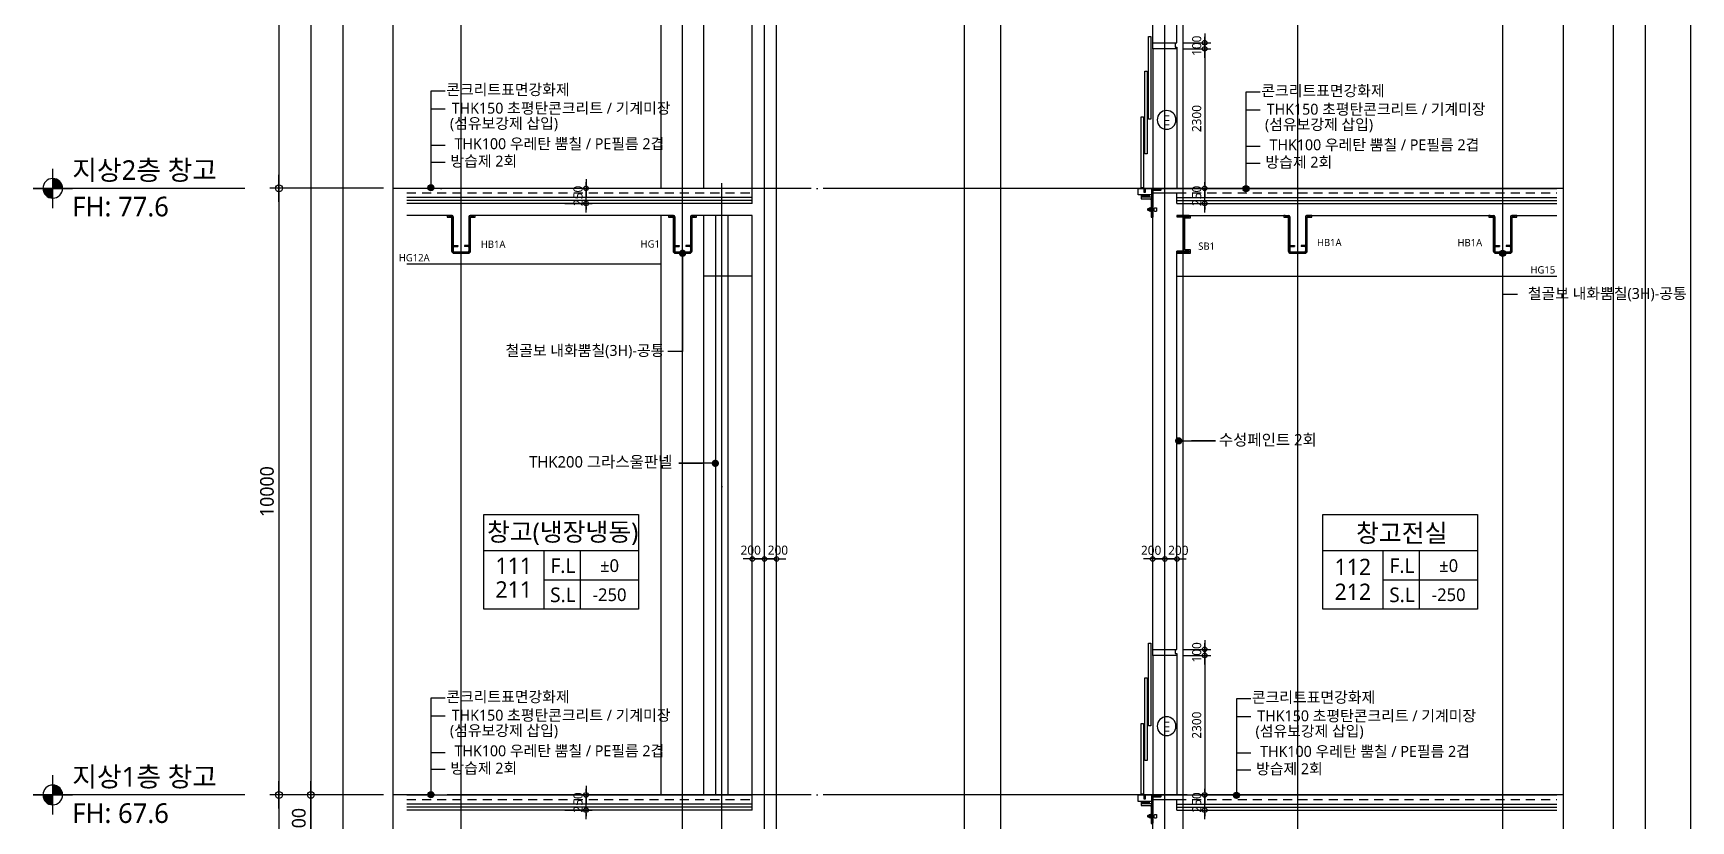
# Model space of a CAD drawing. Header units: millimetres. Extents: x -41190 to 206278, y 985 to 58902.
# Drawn here: x 135754 to 163078, y 26603 to 39588 of the extents above; entities that cross this region are included whole.
import ezdxf
from ezdxf.enums import TextEntityAlignment as Align

# ---------------------------------------------------------------- set-up
doc = ezdxf.new("R2010")
doc.units = ezdxf.units.MM
doc.header["$LTSCALE"] = 100
doc.header["$MEASUREMENT"] = 0
doc.header["$PDSIZE"] = -10
doc.linetypes.add('CEN', pattern=[62, 60, -1, 0, -1])
doc.linetypes.add('HID', pattern=[2.5, 1.5, -1])
doc.layers.get('0').update_dxf_attribs({"linetype": 'CONTINUOUS'})
doc.layers.get('Defpoints').update_dxf_attribs({"color": 171, "linetype": 'CONTINUOUS'})
for name, color, linetype in [('4', 4, 'CONTINUOUS'), ('CEN(ST)', 1, 'CEN'), ('CON', 2, 'CONTINUOUS'), ('ELE-6', 8, 'CONTINUOUS'), ('ELE9', 9, 'CONTINUOUS'), ('FIN', 8, 'CONTINUOUS'), ('FIN(패널-T75 글라스울)', 6, 'CONTINUOUS'), ('HF', 3, 'CONTINUOUS'), ('INS', 9, 'BATTING'), ('LED', 7, 'CONTINUOUS'), ('NDIM', 7, 'CONTINUOUS'), ('stair-hand', 252, 'CONTINUOUS'), ('STEEL', 5, 'CONTINUOUS'), ('SYM', 7, 'CONTINUOUS'), ('TEXT(AXIS)', 2, 'CONTINUOUS'), ('TEXT(MIN)', 7, 'CONTINUOUS'), ('TEXT(NOTE小)', 1, 'CONTINUOUS'), ('TEXT(노트)', 7, 'CONTINUOUS'), ('TEXT(실명)', 3, 'CONTINUOUS'), ('TEXT-기입', 6, 'CONTINUOUS'), ('TITLE', 7, 'CONTINUOUS'), ('wire-meshes', 1, 'CONTINUOUS'), ('석재마감', 31, 'CONTINUOUS')]:
    doc.layers.add(name, color=color, linetype=linetype)
doc.styles.add('CGS', font='cgse', dxfattribs={"bigfont": 'cgs'})
doc.styles.add('나눔바른고딕', font='NanumBarunGothic.ttf')
doc.linetypes.add('BATTING', pattern='A,0.0001,-0.1,[134,ltypeshp.shx,S=0.1,R=0,X=-0.1,Y=0],-0.2,[134,ltypeshp.shx,S=0.1,R=180,X=0.1,Y=0],-0.1', length=0.4001)
doc.dimstyles.new('NDIM 1200', dxfattribs={"dimscale": 75, "dimtxt": 3, "dimasz": 1, "dimexe": 2, "dimexo": 2, "dimgap": 1, "dimtad": 1, "dimdec": 0, "dimdsep": 46, "dimtxsty": 'CGS', "dimblk": 'DOT0', "dimcen": 1, "dimdle": 8, "dimclrd": 256, "dimclre": 256, "dimclrt": 256, "dimadec": 0, "dimazin": 0, "dimtfac": 1, "dimtdec": 0, "dimtix": 1, "dimtmove": 2, "dimatfit": 3, "dimldrblk": 'DOT0', "dimfxl": 1, "dimtolj": 1, "dimtzin": 0, "dimlwd": -1, "dimlwe": -1, "dimarcsym": 0})

# ---------------------------------------------------------------- blocks, each defined once
blk = doc.blocks.new('A$C19853FC8')
at = {"layer": 'SYM'}
for p, q in [((1800, 0), (1800, 3600)), ((3600, 1800), (0, 1800))]:
    blk.add_line(p, q, dxfattribs=at)
blk.add_circle((1800, 1800), 900, dxfattribs=at)
for points in [[(900, 1800), (1800, 2700), (914, 1959), (1643, 2686)], [(914, 1959), (1643, 2686), (954, 2112), (1492, 2646)], [(954, 2112), (1492, 2646), (1025, 2260), (1346, 2576)], [(1025, 2260), (1346, 2576), (1109, 2378), (1222, 2491)], [(1800, 900), (2700, 1800), (1959, 914), (2686, 1643)], [(1959, 914), (2686, 1643), (2112, 954), (2646, 1492)], [(2112, 954), (2646, 1492), (2260, 1025), (2576, 1346)], [(2260, 1025), (2576, 1346), (2378, 1109), (2491, 1222)]]:
    blk.add_solid(points, dxfattribs=at)
at = {"layer": 'SYM', "linetype": 'Continuous'}
for points in [[(1800, 2700), (1800, 1800), (900, 1800)], [(2700, 1800), (1800, 900), (1800, 1800)]]:
    blk.add_solid(points, dxfattribs=at)
blk = doc.blocks.new('DOT0')
blk.add_line((-3, 0), (3, 0))
at = {"color": 6}
blk.add_circle((0, 0), 0.75, dxfattribs=at)
blk = doc.blocks.new('*D176')
at = {"layer": 'Defpoints', "color": 0, "ltscale": 0.4, "transparency": 16777216}
for p in [(141681, 27030), (139806, 21530), (141681, 21530)]:
    blk.add_point(p, dxfattribs=at)
at = {"layer": 'NDIM', "ltscale": 0.4, "transparency": 16777216}
for p, q in [((141531, 27030), (139656, 27030)), ((139806, 26955), (139806, 21605)), ((141531, 21530), (139656, 21530))]:
    blk.add_line(p, q, dxfattribs=at)
at = {"layer": 'NDIM', "ltscale": 0.4, "transparency": 16777216, "xscale": 75, "yscale": 75, "zscale": 75}
for p, rotation in [((139806, 27030), 90), ((139806, 21530), 270)]:
    blk.add_blockref('DOT0', p, dxfattribs=dict(at, rotation=rotation))
at = {"layer": 'NDIM', "ltscale": 0.4, "transparency": 16777216, "insert": (139609, 24280), "char_height": 225, "attachment_point": 5, "rotation": 90, "style": '나눔바른고딕'}
blk.add_mtext('\\A1;5500', dxfattribs=at)
blk = doc.blocks.new('*D178')
at = {"layer": 'Defpoints', "color": 0, "ltscale": 0.4, "transparency": 16777216}
for p in [(140331, 27030), (141681, 27030), (141681, 25930)]:
    blk.add_point(p, dxfattribs=at)
at = {"layer": 'NDIM', "ltscale": 0.4, "transparency": 16777216}
for p, q in [((141531, 27030), (140181, 27030)), ((140331, 26005), (140331, 26955)), ((141531, 25930), (140181, 25930))]:
    blk.add_line(p, q, dxfattribs=at)
at = {"layer": 'NDIM', "ltscale": 0.4, "transparency": 16777216, "xscale": 75, "yscale": 75, "zscale": 75}
for p, rotation in [((140331, 27030), 90), ((140331, 25930), 270)]:
    blk.add_blockref('DOT0', p, dxfattribs=dict(at, rotation=rotation))
at = {"layer": 'NDIM', "ltscale": 0.4, "transparency": 16777216, "insert": (140134, 26480), "char_height": 225, "attachment_point": 5, "rotation": 90, "style": '나눔바른고딕'}
blk.add_mtext('\\A1;1100', dxfattribs=at)
blk = doc.blocks.new('*D179')
at = {"layer": 'Defpoints', "color": 0, "ltscale": 0.4, "transparency": 16777216}
for p in [(141681, 37030), (139806, 27030), (141681, 27030)]:
    blk.add_point(p, dxfattribs=at)
at = {"layer": 'NDIM', "ltscale": 0.4, "transparency": 16777216}
for p, q in [((141531, 37030), (139656, 37030)), ((139806, 36955), (139806, 27105)), ((141531, 27030), (139656, 27030))]:
    blk.add_line(p, q, dxfattribs=at)
at = {"layer": 'NDIM', "ltscale": 0.4, "transparency": 16777216, "xscale": 75, "yscale": 75, "zscale": 75}
for p, rotation in [((139806, 37030), 90), ((139806, 27030), 270)]:
    blk.add_blockref('DOT0', p, dxfattribs=dict(at, rotation=rotation))
at = {"layer": 'NDIM', "ltscale": 0.4, "transparency": 16777216, "insert": (139609, 32030), "char_height": 225, "attachment_point": 5, "rotation": 90, "style": '나눔바른고딕'}
blk.add_mtext('\\A1;10000', dxfattribs=at)
blk = doc.blocks.new('*D180')
at = {"layer": 'Defpoints', "color": 0, "ltscale": 0.4, "transparency": 16777216}
for p in [(141681, 47030), (139806, 37030), (141681, 37030)]:
    blk.add_point(p, dxfattribs=at)
at = {"layer": 'NDIM', "ltscale": 0.4, "transparency": 16777216}
for p, q in [((141531, 47030), (139656, 47030)), ((139806, 46955), (139806, 37105)), ((141531, 37030), (139656, 37030))]:
    blk.add_line(p, q, dxfattribs=at)
at = {"layer": 'NDIM', "ltscale": 0.4, "transparency": 16777216, "xscale": 75, "yscale": 75, "zscale": 75}
for p, rotation in [((139806, 47030), 90), ((139806, 37030), 270)]:
    blk.add_blockref('DOT0', p, dxfattribs=dict(at, rotation=rotation))
at = {"layer": 'NDIM', "ltscale": 0.4, "transparency": 16777216, "insert": (139609, 42030), "char_height": 225, "attachment_point": 5, "rotation": 90, "style": '나눔바른고딕'}
blk.add_mtext('\\A1;10000', dxfattribs=at)
blk = doc.blocks.new('*U14')
at = {"layer": 'Defpoints'}
blk.add_point((0, 0), dxfattribs=at)
at = {"layer": 'HF'}
for p, q in [((-209, 0), (-147, 0)), ((-209, 0), (-209, -6)), ((209, 0), (147, 0)), ((209, 0), (209, -6)), ((-209, -6), (-147, -6)), ((-135, -18), (-135, -482)), ((-129, -18), (-129, -482)), ((129, -18), (129, -482)), ((135, -18), (135, -482)), ((209, -6), (147, -6)), ((-135, -518), (-135, -582)), ((-129, -518), (-129, -582)), ((-117, -494), (-55, -494)), ((-117, -500), (-55, -500)), ((-117, -506), (-55, -506)), ((-55, -494), (-55, -500)), ((-55, -500), (-55, -506)), ((117, -494), (55, -494)), ((55, -494), (55, -500)), ((117, -500), (55, -500)), ((55, -500), (55, -506)), ((117, -506), (55, -506)), ((129, -518), (129, -582)), ((135, -518), (135, -582)), ((-117, -594), (117, -594)), ((-117, -600), (117, -600))]:
    blk.add_line(p, q, dxfattribs=at)
for centre, radius, start, end in [((-147, -18), 18, 360, 450), ((147, -18), 18, 90, 180), ((-147, -18), 12, 0, 90), ((147, -18), 12, 90, 180), ((-117, -482), 18, 180, 270), ((-117, -518), 18, 90, 180), ((-117, -482), 12, 180, 270), ((-117, -518), 12, 90, 180), ((117, -482), 12, 270, 360), ((117, -482), 18, 270, 360), ((117, -518), 18, 0, 90), ((117, -518), 12, 0, 90), ((-117, -582), 18, 180, 270), ((-117, -582), 12, 180, 270), ((117, -582), 12, 270, 360), ((117, -582), 18, 270, 360)]:
    blk.add_arc(centre, radius, start, end, dxfattribs=at)
blk = doc.blocks.new('A$C51E23882')
at = {"layer": 'TITLE'}
blk.add_lwpolyline([(8500, 0), (0, 0), (0, 5200), (8500, 5200)], close=True, dxfattribs=at)
for points in [[(8500, 3200), (0, 3200)], [(3300, 3200), (3300, 0)], [(5300, 3200), (5300, 0)], [(3300, 1600), (8500, 1600)]]:
    blk.add_lwpolyline(points, dxfattribs=at)
at = {"layer": 'TITLE', "style": '나눔바른고딕'}
for s, p in [('F.L', (4352, 2378)), ('S.L', (4352, 778))]:
    blk.add_text(s, height=800, dxfattribs=at).set_placement(p, align=Align.MIDDLE)
blk = doc.blocks.new('FG')
at = {"layer": '4'}
for p, q in [((514320, -225109), (514320, -225089)), ((514320, -225089), (514339, -225089)), ((514347, -225109), (514320, -225109)), ((514461, -225100), (514330, -225100)), ((514330, -225100), (514330, -225104)), ((514330, -225104), (514347, -225104)), ((514339, -225089), (514341, -225093)), ((514341, -225093), (514350, -225093)), ((514347, -225104), (514347, -225109)), ((514350, -225093), (514351, -225089)), ((514351, -225089), (514359, -225089)), ((514359, -225089), (514361, -225093)), ((514361, -225093), (514370, -225093)), ((514370, -225093), (514371, -225089)), ((514371, -225089), (514379, -225089)), ((514379, -225089), (514381, -225093)), ((514381, -225093), (514390, -225093)), ((514390, -225093), (514391, -225089)), ((514391, -225089), (514400, -225089)), ((514400, -225089), (514402, -225093)), ((514402, -225093), (514410, -225093)), ((514410, -225093), (514412, -225089)), ((514412, -225089), (514421, -225089)), ((514421, -225089), (514423, -225093)), ((514423, -225093), (514432, -225093)), ((514432, -225093), (514434, -225089)), ((514434, -225089), (514441, -225089)), ((514441, -225089), (514443, -225093)), ((514443, -225093), (514451, -225093)), ((514449, -225109), (514449, -225104)), ((514449, -225104), (514461, -225104)), ((514470, -225109), (514449, -225109)), ((514451, -225093), (514453, -225089)), ((514453, -225089), (514470, -225089)), ((514461, -225104), (514461, -225100)), ((514470, -225089), (514470, -225109))]:
    blk.add_line(p, q, dxfattribs=at)
blk = doc.blocks.new('*D208')
at = {"layer": 'Defpoints', "color": 0, "ltscale": 0.4, "transparency": 16777216}
for p in [(154608, 39330), (154613, 37030), (155065, 37030)]:
    blk.add_point(p, dxfattribs=at)
at = {"layer": 'NDIM', "ltscale": 0.4, "transparency": 16777216}
for p, q in [((154708, 39330), (155165, 39330)), ((155065, 39280), (155065, 37080)), ((154713, 37030), (155165, 37030))]:
    blk.add_line(p, q, dxfattribs=at)
at = {"layer": 'NDIM', "ltscale": 0.4, "transparency": 16777216, "xscale": 50, "yscale": 50, "zscale": 50}
for p, rotation in [((155065, 39330), 90), ((155065, 37030), 270)]:
    blk.add_blockref('DOT0', p, dxfattribs=dict(at, rotation=rotation))
at = {"layer": 'NDIM', "ltscale": 0.4, "transparency": 16777216, "insert": (154933, 38180), "char_height": 150, "attachment_point": 5, "rotation": 90, "style": '나눔바른고딕'}
blk.add_mtext('\\A1;2300', dxfattribs=at)
blk = doc.blocks.new('*D209')
at = {"layer": 'Defpoints', "color": 0, "ltscale": 0.4, "transparency": 16777216}
for p in [(154609, 39430), (155065, 39430), (154608, 39330)]:
    blk.add_point(p, dxfattribs=at)
at = {"layer": 'NDIM', "ltscale": 0.4, "transparency": 16777216}
for p, q in [((154709, 39430), (155165, 39430)), ((155065, 39480), (155065, 39530)), ((155065, 39330), (155065, 39430)), ((154708, 39330), (155165, 39330)), ((155065, 39280), (155065, 39230))]:
    blk.add_line(p, q, dxfattribs=at)
at = {"layer": 'NDIM', "ltscale": 0.4, "transparency": 16777216, "xscale": 50, "yscale": 50, "zscale": 50}
for p, rotation in [((155065, 39430), 270), ((155065, 39330), 90)]:
    blk.add_blockref('DOT0', p, dxfattribs=dict(at, rotation=rotation))
at = {"layer": 'NDIM', "ltscale": 0.4, "transparency": 16777216, "insert": (154934, 39380), "char_height": 150, "attachment_point": 5, "rotation": 90, "style": '나눔바른고딕'}
blk.add_mtext('\\A1;100', dxfattribs=at)
blk = doc.blocks.new('*D210')
at = {"layer": 'Defpoints', "color": 0, "ltscale": 0.4, "transparency": 16777216}
for p in [(154608, 29330), (154613, 27030), (155065, 27030)]:
    blk.add_point(p, dxfattribs=at)
at = {"layer": 'NDIM', "ltscale": 0.4, "transparency": 16777216}
for p, q in [((154708, 29330), (155165, 29330)), ((155065, 29280), (155065, 27080)), ((154713, 27030), (155165, 27030))]:
    blk.add_line(p, q, dxfattribs=at)
at = {"layer": 'NDIM', "ltscale": 0.4, "transparency": 16777216, "xscale": 50, "yscale": 50, "zscale": 50}
for p, rotation in [((155065, 29330), 90), ((155065, 27030), 270)]:
    blk.add_blockref('DOT0', p, dxfattribs=dict(at, rotation=rotation))
at = {"layer": 'NDIM', "ltscale": 0.4, "transparency": 16777216, "insert": (154933, 28180), "char_height": 150, "attachment_point": 5, "rotation": 90, "style": '나눔바른고딕'}
blk.add_mtext('\\A1;2300', dxfattribs=at)
blk = doc.blocks.new('*D211')
at = {"layer": 'Defpoints', "color": 0, "ltscale": 0.4, "transparency": 16777216}
for p in [(154608, 29330), (154609, 29430), (155065, 29430)]:
    blk.add_point(p, dxfattribs=at)
at = {"layer": 'NDIM', "ltscale": 0.4, "transparency": 16777216}
for p, q in [((155065, 29480), (155065, 29530)), ((154708, 29330), (155165, 29330)), ((154709, 29430), (155165, 29430)), ((155065, 29330), (155065, 29430)), ((155065, 29280), (155065, 29230))]:
    blk.add_line(p, q, dxfattribs=at)
at = {"layer": 'NDIM', "ltscale": 0.4, "transparency": 16777216, "xscale": 50, "yscale": 50, "zscale": 50}
for p, rotation in [((155065, 29430), 270), ((155065, 29330), 90)]:
    blk.add_blockref('DOT0', p, dxfattribs=dict(at, rotation=rotation))
at = {"layer": 'NDIM', "ltscale": 0.4, "transparency": 16777216, "insert": (154934, 29380), "char_height": 150, "attachment_point": 5, "rotation": 90, "style": '나눔바른고딕'}
blk.add_mtext('\\A1;100', dxfattribs=at)
blk = doc.blocks.new('*D212')
at = {"layer": 'Defpoints', "color": 0, "ltscale": 0.4, "transparency": 16777216}
for p in [(147608, 30920), (147608, 30578), (147808, 30578)]:
    blk.add_point(p, dxfattribs=at)
at = {"layer": 'NDIM', "ltscale": 0.4, "transparency": 16777216}
for p, q in [((147608, 30678), (147608, 31020)), ((147758, 30920), (147658, 30920)), ((147808, 30678), (147808, 31020))]:
    blk.add_line(p, q, dxfattribs=at)
at = {"layer": 'NDIM', "ltscale": 0.4, "transparency": 16777216, "xscale": 50, "yscale": 50, "zscale": 50, "rotation": 180}
blk.add_blockref('DOT0', (147608, 30920), dxfattribs=at)
at = {"layer": 'NDIM', "ltscale": 0.4, "transparency": 16777216, "xscale": 50, "yscale": 50, "zscale": 50}
blk.add_blockref('DOT0', (147808, 30920), dxfattribs=at)
at = {"layer": 'NDIM', "ltscale": 0.4, "transparency": 16777216, "insert": (147582, 31064), "char_height": 150, "attachment_point": 5, "style": '나눔바른고딕'}
blk.add_mtext('\\A1;200', dxfattribs=at)
blk = doc.blocks.new('*D213')
at = {"layer": 'Defpoints', "color": 0, "ltscale": 0.4, "transparency": 16777216}
for p in [(148008, 30920), (147808, 30578), (148008, 30578)]:
    blk.add_point(p, dxfattribs=at)
at = {"layer": 'NDIM', "ltscale": 0.4, "transparency": 16777216}
for p, q in [((147808, 30678), (147808, 31020)), ((147858, 30920), (147958, 30920)), ((148008, 30678), (148008, 31020))]:
    blk.add_line(p, q, dxfattribs=at)
at = {"layer": 'NDIM', "ltscale": 0.4, "transparency": 16777216, "xscale": 50, "yscale": 50, "zscale": 50, "rotation": 180}
blk.add_blockref('DOT0', (147808, 30920), dxfattribs=at)
at = {"layer": 'NDIM', "ltscale": 0.4, "transparency": 16777216, "xscale": 50, "yscale": 50, "zscale": 50}
blk.add_blockref('DOT0', (148008, 30920), dxfattribs=at)
at = {"layer": 'NDIM', "ltscale": 0.4, "transparency": 16777216, "insert": (148030, 31064), "char_height": 150, "attachment_point": 5, "style": '나눔바른고딕'}
blk.add_mtext('\\A1;200', dxfattribs=at)
blk = doc.blocks.new('*D214')
at = {"layer": 'Defpoints', "color": 0, "ltscale": 0.4, "transparency": 16777216}
for p in [(154208, 30920), (154208, 30578), (154408, 30578)]:
    blk.add_point(p, dxfattribs=at)
at = {"layer": 'NDIM', "ltscale": 0.4, "transparency": 16777216}
for p, q in [((154208, 30678), (154208, 31020)), ((154358, 30920), (154258, 30920)), ((154408, 30678), (154408, 31020))]:
    blk.add_line(p, q, dxfattribs=at)
at = {"layer": 'NDIM', "ltscale": 0.4, "transparency": 16777216, "xscale": 50, "yscale": 50, "zscale": 50, "rotation": 180}
blk.add_blockref('DOT0', (154208, 30920), dxfattribs=at)
at = {"layer": 'NDIM', "ltscale": 0.4, "transparency": 16777216, "xscale": 50, "yscale": 50, "zscale": 50}
blk.add_blockref('DOT0', (154408, 30920), dxfattribs=at)
at = {"layer": 'NDIM', "ltscale": 0.4, "transparency": 16777216, "insert": (154182, 31062), "char_height": 150, "attachment_point": 5, "style": '나눔바른고딕'}
blk.add_mtext('\\A1;200', dxfattribs=at)
blk = doc.blocks.new('*D215')
at = {"layer": 'Defpoints', "color": 0, "ltscale": 0.4, "transparency": 16777216}
for p in [(154608, 30920), (154408, 30578), (154608, 30578)]:
    blk.add_point(p, dxfattribs=at)
at = {"layer": 'NDIM', "ltscale": 0.4, "transparency": 16777216}
for p, q in [((154408, 30678), (154408, 31020)), ((154458, 30920), (154558, 30920)), ((154608, 30678), (154608, 31020))]:
    blk.add_line(p, q, dxfattribs=at)
at = {"layer": 'NDIM', "ltscale": 0.4, "transparency": 16777216, "xscale": 50, "yscale": 50, "zscale": 50, "rotation": 180}
blk.add_blockref('DOT0', (154408, 30920), dxfattribs=at)
at = {"layer": 'NDIM', "ltscale": 0.4, "transparency": 16777216, "xscale": 50, "yscale": 50, "zscale": 50}
blk.add_blockref('DOT0', (154608, 30920), dxfattribs=at)
at = {"layer": 'NDIM', "ltscale": 0.4, "transparency": 16777216, "insert": (154630, 31062), "char_height": 150, "attachment_point": 5, "style": '나눔바른고딕'}
blk.add_mtext('\\A1;200', dxfattribs=at)
blk = doc.blocks.new('*D190')
at = {"layer": 'Defpoints', "color": 0, "ltscale": 0.4, "transparency": 16777216}
for p in [(154613, 27030), (154613, 26780), (155065, 27030)]:
    blk.add_point(p, dxfattribs=at)
at = {"layer": 'NDIM', "ltscale": 0.4, "transparency": 16777216}
for p, q in [((155065, 27080), (155065, 27130)), ((154713, 27030), (155165, 27030)), ((154713, 26780), (155165, 26780)), ((155065, 26780), (155065, 27030)), ((155065, 26730), (155065, 26680))]:
    blk.add_line(p, q, dxfattribs=at)
at = {"layer": 'NDIM', "ltscale": 0.4, "transparency": 16777216, "xscale": 50, "yscale": 50, "zscale": 50}
for p, rotation in [((155065, 27030), 270), ((155065, 26780), 90)]:
    blk.add_blockref('DOT0', p, dxfattribs=dict(at, rotation=rotation))
at = {"layer": 'NDIM', "ltscale": 0.4, "transparency": 16777216, "insert": (154934, 26905), "char_height": 150, "attachment_point": 5, "rotation": 90, "style": '나눔바른고딕'}
blk.add_mtext('\\A1;250', dxfattribs=at)
blk = doc.blocks.new('*D191')
at = {"layer": 'Defpoints', "color": 0, "ltscale": 0.4, "transparency": 16777216}
for p in [(154613, 37030), (155065, 37030), (154613, 36780)]:
    blk.add_point(p, dxfattribs=at)
at = {"layer": 'NDIM', "ltscale": 0.4, "transparency": 16777216}
for p, q in [((154713, 37030), (155165, 37030)), ((155065, 37080), (155065, 37130)), ((155065, 36780), (155065, 37030)), ((154713, 36780), (155165, 36780)), ((155065, 36730), (155065, 36680))]:
    blk.add_line(p, q, dxfattribs=at)
at = {"layer": 'NDIM', "ltscale": 0.4, "transparency": 16777216, "xscale": 50, "yscale": 50, "zscale": 50}
for p, rotation in [((155065, 37030), 270), ((155065, 36780), 90)]:
    blk.add_blockref('DOT0', p, dxfattribs=dict(at, rotation=rotation))
at = {"layer": 'NDIM', "ltscale": 0.4, "transparency": 16777216, "insert": (154934, 36905), "char_height": 150, "attachment_point": 5, "rotation": 90, "style": '나눔바른고딕'}
blk.add_mtext('\\A1;250', dxfattribs=at)
blk = doc.blocks.new('E')
at = {"layer": 'TEXT(NOTE小)'}
blk.add_circle((287, -86), 155, dxfattribs=at)
at = {"layer": 'TEXT(NOTE小)', "style": '나눔바른고딕'}
blk.add_text('E', height=165, dxfattribs=at).set_placement((288, -79), align=Align.MIDDLE_CENTER)
blk = doc.blocks.new('*D342')
at = {"layer": 'Defpoints', "color": 0, "ltscale": 0.4, "transparency": 16777216}
for p in [(144416, 37030), (144868, 37030), (144416, 36780)]:
    blk.add_point(p, dxfattribs=at)
at = {"layer": 'NDIM', "ltscale": 0.4, "transparency": 16777216}
for p, q in [((144516, 37030), (144968, 37030)), ((144868, 37080), (144868, 37130)), ((144868, 36780), (144868, 37030)), ((144516, 36780), (144968, 36780)), ((144868, 36730), (144868, 36680))]:
    blk.add_line(p, q, dxfattribs=at)
at = {"layer": 'NDIM', "ltscale": 0.4, "transparency": 16777216, "xscale": 50, "yscale": 50, "zscale": 50}
for p, rotation in [((144868, 37030), 270), ((144868, 36780), 90)]:
    blk.add_blockref('DOT0', p, dxfattribs=dict(at, rotation=rotation))
at = {"layer": 'NDIM', "ltscale": 0.4, "transparency": 16777216, "insert": (144736, 36905), "char_height": 150, "attachment_point": 5, "rotation": 90, "style": '나눔바른고딕'}
blk.add_mtext('\\A1;250', dxfattribs=at)
blk = doc.blocks.new('*D343')
at = {"layer": 'Defpoints', "color": 0, "ltscale": 0.4, "transparency": 16777216}
for p in [(144416, 27030), (144416, 26780), (144868, 27030)]:
    blk.add_point(p, dxfattribs=at)
at = {"layer": 'NDIM', "ltscale": 0.4, "transparency": 16777216}
for p, q in [((144868, 27080), (144868, 27130)), ((144516, 27030), (144968, 27030)), ((144516, 26780), (144968, 26780)), ((144868, 26780), (144868, 27030)), ((144868, 26730), (144868, 26680))]:
    blk.add_line(p, q, dxfattribs=at)
at = {"layer": 'NDIM', "ltscale": 0.4, "transparency": 16777216, "xscale": 50, "yscale": 50, "zscale": 50}
for p, rotation in [((144868, 27030), 270), ((144868, 26780), 90)]:
    blk.add_blockref('DOT0', p, dxfattribs=dict(at, rotation=rotation))
at = {"layer": 'NDIM', "ltscale": 0.4, "transparency": 16777216, "insert": (144736, 26905), "char_height": 150, "attachment_point": 5, "rotation": 90, "style": '나눔바른고딕'}
blk.add_mtext('\\A1;250', dxfattribs=at)

msp = doc.modelspace()

# ---------------------------------------------------------------- hatches: boundary and pattern name
at = {"ltscale": 10000}
h = msp.add_hatch(color=256, dxfattribs=at)
h.dxf.hatch_style = 1
edge = h.paths.add_edge_path()
edge.add_arc((142309.8, 37040.6), 50, 0, 360)
h = msp.add_hatch(color=256, dxfattribs=at)
h.dxf.hatch_style = 1
edge = h.paths.add_edge_path()
edge.add_arc((155744, 37022.9), 50, 0, 360)
h = msp.add_hatch(color=256, dxfattribs=at)
h.dxf.hatch_style = 1
edge = h.paths.add_edge_path()
edge.add_arc((159978.3, 35958.6), 50, 360, 720, ccw=False)
h = msp.add_hatch(color=256, dxfattribs=at)
h.dxf.hatch_style = 1
edge = h.paths.add_edge_path()
edge.add_arc((142309.8, 27032.2), 50, 0, 360)
h = msp.add_hatch(color=256, dxfattribs=at)
h.dxf.hatch_style = 1
edge = h.paths.add_edge_path()
edge.add_arc((155588.6, 27022.9), 50, 0, 360)

# ---------------------------------------------------------------- linework, layer by layer
for p, q in [((154208.3, 39329.6), (154208.3, 37029.6)), ((154015.4, 36922.8), (154015.4, 36884.1)), ((154150.3, 36905.7), (154015.4, 36905.7)), ((154150.3, 36922.8), (154150.3, 36884.1)), ((154228.6, 36690.6), (154129.2, 36690.6)), ((154228.6, 36670.1), (154129.2, 36670.1)), ((154133.6, 36695), (154133.6, 36665.7)), ((154151.2, 36701), (154151.2, 36659.7)), ((154153.4, 36707.9), (154172.8, 36707.9)), ((154172.8, 36694.1), (154153.4, 36694.1)), ((154153.4, 36666.6), (154172.8, 36666.6)), ((154172.8, 36652.8), (154153.4, 36652.8)), ((154172.8, 36707.9), (154176.8, 36712.5)), ((154176.8, 36648.2), (154172.8, 36652.8)), ((154173.2, 36652.4), (154173.2, 36708.3)), ((154175, 36709.7), (154175, 36695)), ((154208.3, 36735.4), (154180.5, 36735.4)), ((154208.3, 36625.3), (154180.5, 36625.3)), ((154208.3, 36556.3), (154208.3, 36854.8)), ((154228.6, 36695), (154228.6, 36665.7)), ((154208.3, 36579.8), (154208.3, 36556.3)), ((154208.3, 29329.6), (154208.3, 27029.6)), ((154015.4, 26922.8), (154015.4, 26884.1)), ((154150.3, 26905.7), (154015.4, 26905.7)), ((154150.3, 26922.8), (154150.3, 26884.1)), ((154208.3, 26556.3), (154208.3, 26854.8)), ((154228.6, 26690.6), (154129.2, 26690.6)), ((154228.6, 26670.1), (154129.2, 26670.1)), ((154133.6, 26695), (154133.6, 26665.7)), ((154151.2, 26701), (154151.2, 26659.7)), ((154153.4, 26707.9), (154172.8, 26707.9)), ((154172.8, 26694.1), (154153.4, 26694.1)), ((154153.4, 26666.6), (154172.8, 26666.6)), ((154172.8, 26652.8), (154153.4, 26652.8)), ((154172.8, 26707.9), (154176.8, 26712.5)), ((154176.8, 26648.2), (154172.8, 26652.8)), ((154173.2, 26652.4), (154173.2, 26708.3)), ((154175, 26709.7), (154175, 26695)), ((154208.3, 26735.4), (154180.5, 26735.4)), ((154208.3, 26625.3), (154180.5, 26625.3)), ((154228.6, 26695), (154228.6, 26665.7))]:
    msp.add_line(p, q)
for points in [[(154177.3, 39534.1), (154177.3, 38168.2), (154140.6, 38168.2), (154140.6, 39534.1)], [(154116.1, 38962.4), (154116.1, 37596.5), (154079.5, 37596.5), (154079.5, 38962.4)], [(154055.1, 38208.2), (154055.1, 37039.8), (154018.5, 37039.8), (154018.5, 38208.2)], [(154180.5, 36648.2), (154176.8, 36648.2), (154176.8, 36712.5), (154180.5, 36712.5)], [(154177.3, 29534.1), (154177.3, 28168.2), (154140.6, 28168.2), (154140.6, 29534.1)], [(154116.1, 28962.4), (154116.1, 27596.5), (154079.5, 27596.5), (154079.5, 28962.4)], [(154055.1, 28208.2), (154055.1, 27039.8), (154018.5, 27039.8), (154018.5, 28208.2)], [(154180.5, 26648.2), (154176.8, 26648.2), (154176.8, 26712.5), (154180.5, 26712.5)]]:
    msp.add_lwpolyline(points, close=True)
for points in [[(154191.3, 37029.6), (154191.3, 36922.8), (153969.7, 36922.8), (153969.7, 37029.6), (154059, 37029.6), (154059, 36966.9), (154086.8, 36966.9), (154086.8, 37029.6), (154208.3, 37029.6)], [(154179, 36884.1), (154015.4, 36884.1), (154015.4, 36854.4), (154165.8, 36854.4)], [(154228.6, 36665.7), (154133.6, 36665.7), (154129.2, 36670.1), (154129.2, 36690.6), (154133.6, 36695), (154228.6, 36695)], [(154180.5, 36839.8), (154180.5, 36556.3), (154208.3, 36556.3)], [(154228.6, 36695), (154245.4, 36708.2), (154271.4, 36708.2), (154271.4, 36652.5)], [(154228.6, 36665.7), (154245.4, 36652.5), (154271.4, 36652.5), (154271.4, 36652.5)], [(154191.3, 27029.6), (154191.3, 26922.8), (153969.7, 26922.8), (153969.7, 27029.6), (154059, 27029.6), (154059, 26966.9), (154086.8, 26966.9), (154086.8, 27029.6), (154191.3, 27029.6)], [(154179, 26884.1), (154015.4, 26884.1), (154015.4, 26854.4), (154165.8, 26854.4)], [(154180.5, 26839.8), (154180.5, 26556.3), (154208.3, 26556.3)], [(154228.6, 26665.7), (154133.6, 26665.7), (154129.2, 26670.1), (154129.2, 26690.6), (154133.6, 26695), (154228.6, 26695)], [(154228.6, 26695), (154245.4, 26708.2), (154271.4, 26708.2), (154271.4, 26652.5)], [(154228.6, 26665.7), (154245.4, 26652.5), (154271.4, 26652.5), (154271.4, 26652.5)]]:
    msp.add_lwpolyline(points)
for centre, radius, start, end in [((154163, 36701), 11.8, 144.42999, 215.57001), ((154195.2, 36680.4), 44, 161.77609, 198.22391), ((154163, 36659.7), 11.8, 144.42999, 215.57001), ((154165.8, 36839.8), 14.7, 0, 90), ((154196.8, 36680.4), 27.7, 150.15828, 209.84172), ((154184.8, 36701), 13.8, 150.15828, 209.84172), ((154184.8, 36659.7), 13.8, 150.15828, 209.84172), ((154179, 36854.8), 29.4, 0, 90), ((154165.8, 26839.8), 14.7, 0, 90), ((154179, 26854.8), 29.4, 0, 90), ((154163, 26701), 11.8, 144.42999, 215.57001), ((154195.2, 26680.4), 44, 161.77609, 198.22391), ((154163, 26659.7), 11.8, 144.42999, 215.57001), ((154196.8, 26680.4), 27.7, 150.15828, 209.84172), ((154184.8, 26701), 13.8, 150.15828, 209.84172), ((154184.8, 26659.7), 13.8, 150.15828, 209.84172)]:
    msp.add_arc(centre, radius, start, end)
at = {"layer": '4'}
for points in [[(154341.3, 37002.6, -0.4142136), (154331.3, 36992.6), (154208.3, 36992.6), (154208.3, 36566.3, -0.4142136), (154198.3, 36556.3), (154191.3, 36556.3), (154191.3, 37009.6), (154341.3, 37009.6)], [(154341.3, 27002.6, -0.4142136), (154331.3, 26992.6), (154208.3, 26992.6), (154208.3, 26566.3, -0.4142136), (154198.3, 26556.3), (154191.3, 26556.3), (154191.3, 27009.6), (154341.3, 27009.6)]]:
    msp.add_lwpolyline(points, format="xyb", close=True, dxfattribs=at)
at = {"layer": 'CEN(ST)', "ltscale": 10000}
for p, q in [((142808.3, 10543.3), (142808.3, 55600.4)), ((146458.3, 10543.3), (146458.3, 55600.4)), ((147808.3, 10543.3), (147808.3, 55600.4)), ((154408.3, 10543.3), (154408.3, 55600.4)), ((154708.3, 10543.3), (154708.3, 55600.4)), ((156598.3, 10543.3), (156598.3, 55600.4)), ((159978.3, 10543.3), (159978.3, 55600.4))]:
    msp.add_line(p, q, dxfattribs=at)
at = {"layer": 'CEN(ST)'}
for p, q in [((160978, 37029.6), (141681.1, 37029.6)), ((147108.3, 26016.7), (147108.3, 37116.2)), ((160978, 27029.6), (141681.1, 27029.6))]:
    msp.add_line(p, q, dxfattribs=at)
at = {"layer": 'CON', "ltscale": 0.1}
for p, q in [((148008.3, 23929.6), (148008.3, 55600.4)), ((154208.3, 39429.6), (154208.3, 47029.6)), ((147608.3, 36779.6), (147608.3, 46829.6)), ((154608.3, 39429.6), (154608.3, 46246.6)), ((154208.3, 39429.6), (154608.3, 39429.6)), ((154208.3, 29429.6), (154208.3, 36954.6)), ((154208.3, 36954.6), (154608.3, 36954.6)), ((154608.3, 36779.6), (154608.3, 36954.6)), ((147608.3, 36779.6), (141914.6, 36779.6)), ((154608.3, 36779.6), (160868.8, 36779.6)), ((142661.3, 36579.6), (141914.6, 36579.6)), ((146311.3, 36579.6), (142955.3, 36579.6)), ((147608.3, 36579.6), (146605.3, 36579.6)), ((147608.3, 26779.6), (147608.3, 36579.6)), ((154608.3, 36579.6), (156451.3, 36579.6)), ((156745.3, 36579.6), (159831.3, 36579.6)), ((160125.3, 36579.6), (160868.8, 36579.6)), ((154608.3, 29429.6), (154608.3, 35996.6)), ((154608.3, 30398.2), (154608.3, 35996.6)), ((154208.3, 29429.6), (154608.3, 29429.6)), ((147608.3, 26779.6), (141914.6, 26779.6)), ((154208.3, 13729.6), (154208.3, 26954.6)), ((154208.3, 26954.6), (154608.3, 26954.6)), ((154608.3, 26779.6), (154608.3, 26954.6)), ((154608.3, 26779.6), (160868.8, 26779.6))]:
    msp.add_line(p, q, dxfattribs=at)
at = {"layer": 'Defpoints', "ltscale": 1000}
for points in [[(139806.1, 10420.6), (163078, 10420.6), (163078, 57475.4), (139806.1, 57475.4)], [(140331.1, 10420.6), (162328, 10420.6), (162328, 56950.4), (140331.1, 56950.4)], [(140856.1, 10420.6), (161803, 10420.6), (161803, 56425.4), (140856.1, 56425.4)]]:
    msp.add_lwpolyline(points, close=True, dxfattribs=at)
msp.add_lwpolyline([(141681.1, 55600.4), (141681.1, 10420.6), (160978, 10420.6), (160978, 55600.4)], dxfattribs=at)
at = {"layer": 'ELE-6', "ltscale": 10000}
for p, q in [((146108.3, 37029.6), (146108.3, 46829.6)), ((146808.3, 37029.6), (146808.3, 46829.6)), ((146108.3, 27029.6), (146108.3, 36579.6)), ((146808.3, 27029.6), (146808.3, 36579.6)), ((146108.3, 35779.6), (141914.6, 35779.6)), ((147608.3, 35579.6), (146808.3, 35579.6)), ((154608.3, 35579.6), (160868.8, 35579.6))]:
    msp.add_line(p, q, dxfattribs=at)
at = {"layer": 'ELE9'}
for p, q in [((151108.3, 25569), (151108.3, 55600.4)), ((151705.7, 25568.5), (151705.7, 55600.4))]:
    msp.add_line(p, q, dxfattribs=at)
at = {"layer": 'FIN', "ltscale": 10000}
for p, q in [((147608.3, 37029.6), (141914.6, 37029.6)), ((154208.3, 37029.6), (160868.8, 37029.6)), ((154208.3, 36954.6), (154208.3, 37029.6)), ((154208.3, 36829.6), (154208.3, 37029.6)), ((147608.3, 36879.6), (141914.6, 36879.6)), ((147608.3, 26879.6), (141914.6, 26879.6)), ((154208.3, 26779.6), (154208.3, 27029.6)), ((154208.3, 26829.6), (154208.3, 27029.6)), ((154358.3, 27029.6), (160868.8, 27029.6))]:
    msp.add_line(p, q, dxfattribs=at)
at = {"layer": 'FIN'}
for points in [[(154608.3, 36879.6), (160868.8, 36879.6)], [(141914.6, 27029.6), (147608.3, 27029.6)], [(154358.3, 27029.6), (160868.8, 27029.6)], [(154608.3, 26879.6), (160868.8, 26879.6)]]:
    msp.add_lwpolyline(points, dxfattribs=at)
at = {"layer": 'FIN', "ltscale": 10000}
for points in [[(143017.3, 36579.6), (143017.3, 36573.6), (142955.3, 36573.6, 0.4142136), (142943.3, 36561.6), (142943.3, 35997.6, -0.4142136), (142925.3, 35979.6), (142691.3, 35979.6, -0.4142136), (142673.3, 35997.6), (142673.3, 36561.6, 0.4142136), (142661.3, 36573.6), (142599.3, 36573.6), (142599.3, 36579.6), (142578.3, 36579.6), (142578.3, 36552.6), (142652.3, 36552.6), (142652.3, 35997.6, 0.4142136), (142691.3, 35958.6), (142925.3, 35958.6, 0.4142136), (142964.3, 35997.6), (142964.3, 36552.6), (143038.3, 36552.6), (143038.3, 36579.6)], [(146667.3, 36579.6), (146667.3, 36573.6), (146605.3, 36573.6, 0.4142136), (146593.3, 36561.6), (146593.3, 35997.6, -0.4142136), (146575.3, 35979.6), (146341.3, 35979.6, -0.4142136), (146323.3, 35997.6), (146323.3, 36561.6, 0.4142136), (146311.3, 36573.6), (146249.3, 36573.6), (146249.3, 36579.6), (146228.3, 36579.6), (146228.3, 36552.6), (146302.3, 36552.6), (146302.3, 35997.6, 0.4142136), (146341.3, 35958.6), (146575.3, 35958.6, 0.4142136), (146614.3, 35997.6), (146614.3, 36552.6), (146688.3, 36552.6), (146688.3, 36579.6)], [(156807.3, 36579.6), (156807.3, 36573.6), (156745.3, 36573.6, 0.4142136), (156733.3, 36561.6), (156733.3, 35997.6, -0.4142136), (156715.3, 35979.6), (156481.3, 35979.6, -0.4142136), (156463.3, 35997.6), (156463.3, 36561.6, 0.4142136), (156451.3, 36573.6), (156389.3, 36573.6), (156389.3, 36579.6), (156368.3, 36579.6), (156368.3, 36552.6), (156442.3, 36552.6), (156442.3, 35997.6, 0.4142136), (156481.3, 35958.6), (156715.3, 35958.6, 0.4142136), (156754.3, 35997.6), (156754.3, 36552.6), (156828.3, 36552.6), (156828.3, 36579.6)], [(160187.3, 36579.6), (160187.3, 36573.6), (160125.3, 36573.6, 0.4142136), (160113.3, 36561.6), (160113.3, 35997.6, -0.4142136), (160095.3, 35979.6), (159861.3, 35979.6, -0.4142136), (159843.3, 35997.6), (159843.3, 36561.6, 0.4142136), (159831.3, 36573.6), (159769.3, 36573.6), (159769.3, 36579.6), (159748.3, 36579.6), (159748.3, 36552.6), (159822.3, 36552.6), (159822.3, 35997.6, 0.4142136), (159861.3, 35958.6), (160095.3, 35958.6, 0.4142136), (160134.3, 35997.6), (160134.3, 36552.6), (160208.3, 36552.6), (160208.3, 36579.6)]]:
    msp.add_lwpolyline(points, format="xyb", close=True, dxfattribs=at)
at = {"layer": 'FIN', "ltscale": 1000}
for points in [[(143017.1, 36573.6, -0.0039761), (143017.3, 36573.8)], [(159843.3, 36559.1, -0.012941), (159843.3, 36560.2)]]:
    msp.add_lwpolyline(points, format="xyb", dxfattribs=at)
at = {"layer": 'FIN', "ltscale": 10000}
msp.add_lwpolyline([(154608.3, 35958.6), (154829.3, 35958.6), (154829.3, 36017.6), (154734.8, 36017.6), (154734.8, 36541.6), (154829.3, 36541.6), (154829.3, 36579.6)], dxfattribs=at)
at = {"layer": 'FIN(패널-T75 글라스울)', "color": 4, "ltscale": 0.1}
for p, q in [((147008.3, 27029.6), (147008.3, 36579.6)), ((147208.3, 27029.6), (147208.3, 36579.6))]:
    msp.add_line(p, q, dxfattribs=at)
at = {"layer": 'INS', "ltscale": 1.2}
for p, q in [((147608.3, 36829.6), (141914.6, 36829.6)), ((147608.3, 26829.6), (141914.6, 26829.6))]:
    msp.add_line(p, q, dxfattribs=at)
at = {"layer": 'INS', "ltscale": 2.5}
msp.add_line((147108.3, 27029.6), (147108.3, 36579.6), dxfattribs=at)
at = {"layer": 'INS', "ltscale": 1.2}
for points in [[(154608.3, 36829.6), (160868.8, 36829.6)], [(154608.3, 26829.6), (160868.8, 26829.6)]]:
    msp.add_lwpolyline(points, dxfattribs=at)
at = {"layer": 'LED', "ltscale": 10000}
for p, q in [((142545.9, 38633.4), (142309.8, 38633.4)), ((142309.8, 38633.4), (142309.8, 37040.6)), ((155980, 38615.7), (155744, 38615.7)), ((155744, 38615.7), (155744, 37022.9)), ((142545.9, 38335.6), (142309.8, 38335.6)), ((155980, 38318), (155744, 38318)), ((142545.9, 37734.7), (142309.8, 37734.7)), ((155980, 37717.1), (155744, 37717.1)), ((142545.9, 37455.3), (142309.8, 37455.3)), ((155980, 37437.7), (155744, 37437.7)), ((159978.3, 35279.6), (159978.3, 35958.6)), ((160221.1, 35279.6), (159978.3, 35279.6)), ((142545.9, 28625), (142309.8, 28625)), ((142309.8, 28625), (142309.8, 27032.2)), ((155824.6, 28615.7), (155588.6, 28615.7)), ((155588.6, 28615.7), (155588.6, 27022.9)), ((142545.9, 28327.3), (142309.8, 28327.3)), ((155824.6, 28318), (155588.6, 28318)), ((142545.9, 27726.4), (142309.8, 27726.4)), ((155824.6, 27717.1), (155588.6, 27717.1)), ((142545.9, 27447), (142309.8, 27447)), ((155824.6, 27437.7), (155588.6, 27437.7))]:
    msp.add_line(p, q, dxfattribs=at)
for centre in [(142309.8, 37040.6), (155744, 37022.9), (159978.3, 35958.6), (142309.8, 27032.2), (155588.6, 27022.9)]:
    msp.add_circle(centre, 50, dxfattribs=at)
at = {"layer": 'stair-hand', "ltscale": 10000}
for p, q in [((154608.3, 39329.6), (154608.3, 37029.6)), ((154608.3, 29329.6), (154608.3, 27029.6))]:
    msp.add_line(p, q, dxfattribs=at)
at = {"layer": 'STEEL', "color": 3, "linetype": 'ByBlock', "ltscale": 0.5}
for p, q in [((154608.3, 36562.6), (154702.8, 36562.6)), ((154702.8, 36562.6), (154702.8, 35996.6)), ((154713.8, 35996.6), (154713.8, 36562.6)), ((154713.8, 36562.6), (154808.3, 36562.6)), ((154702.8, 35996.6), (154608.3, 35996.6)), ((154808.3, 35996.6), (154713.8, 35996.6))]:
    msp.add_line(p, q, dxfattribs=at)
for points in [[(154808.3, 36562.6), (154808.3, 36579.6), (154608.3, 36579.6), (154608.3, 36562.6)], [(154608.3, 35996.6), (154608.3, 35979.6), (154808.3, 35979.6), (154808.3, 35996.6)]]:
    msp.add_lwpolyline(points, dxfattribs=at)
at = {"layer": 'SYM', "ltscale": 1000}
for p, q in [((139243.3, 37029.6), (135754.3, 37029.6)), ((139243.3, 27029.6), (135754.3, 27029.6))]:
    msp.add_line(p, q, dxfattribs=at)
at = {"layer": 'wire-meshes', "linetype": 'HID'}
for points in [[(141914.6, 36954.6), (147608.3, 36954.6)], [(154608.3, 36954.6), (160868.8, 36954.6)], [(141914.6, 26954.6), (147608.3, 26954.6)], [(154608.3, 26954.6), (160868.8, 26954.6)]]:
    msp.add_lwpolyline(points, dxfattribs=at)
at = {"layer": '석재마감', "ltscale": 10000, "elevation": 0}
for points in [[(154578.3, 39429.6), (154578.3, 39359.6), (154608.3, 39359.6), (154608.3, 39329.6), (154208.3, 39329.6), (154208.3, 39429.6)], [(154578.3, 29429.6), (154578.3, 29359.6), (154608.3, 29359.6), (154608.3, 29329.6), (154208.3, 29329.6), (154208.3, 29429.6)]]:
    msp.add_lwpolyline(points, dxfattribs=at)

# ---------------------------------------------------------------- block references
at = {"ltscale": 1000, "xscale": -0.18, "yscale": 0.18, "zscale": 0.18}
for p in [(136402.3, 36705.6), (136402.3, 26705.6)]:
    msp.add_blockref('A$C19853FC8', p, dxfattribs=at)
for p in [(-360129, 262118.5), (-360129, 252118.5)]:
    msp.add_blockref('FG', p)
at = {"xscale": 0.3, "yscale": 0.3, "zscale": 0.3}
for p in [(143180.7, 30094.5), (157011.7, 30094.5)]:
    msp.add_blockref('A$C51E23882', p, dxfattribs=at)
at = {"layer": 'CEN(ST)', "xscale": -1, "rotation": 180}
for p in [(154149.8, 38071.9), (154149.8, 28077)]:
    msp.add_blockref('E', p, dxfattribs=at)
at = {"layer": 'HF'}
for p in [(142808.3, 36579.6), (146458.3, 36579.6), (156598.3, 36579.6), (159978.3, 36579.6)]:
    msp.add_blockref('*U14', p, dxfattribs=at)

# ---------------------------------------------------------------- texts
at = {"layer": 'TEXT(AXIS)', "style": '나눔바른고딕'}
for s, p in [('지상2층 창고', (136399.3, 37329.6)), ('FH: 77.6', (136399.3, 36729.6)), ('지상1층 창고', (136399.3, 27329.6)), ('FH: 67.6', (136399.3, 26729.6))]:
    msp.add_text(s, height=324, dxfattribs=at).set_placement(p, align=Align.MIDDLE_LEFT)
at = {"layer": 'TEXT(MIN)', "style": '나눔바른고딕'}
for s, p in [('콘크리트표면강화제', (144596.9, 38657.2)), ('콘크리트표면강화제', (158031, 38639.5)), ('THK150 초평탄콘크리트 / 기계미장', (146259.7, 38351.7)), ('THK150 초평탄콘크리트 / 기계미장', (159693.9, 38334.1)), ('(섬유보강제 삽입)', (144406.7, 38100.9)), ('(섬유보강제 삽입)', (157840.8, 38083.2)), ('THK100 우레탄 뿜칠 / PE필름 2겹', (146156.9, 37765.4)), ('THK100 우레탄 뿜칠 / PE필름 2겹', (159591, 37747.7)), ('방습제 2회', (143731.7, 37479)), ('방습제 2회', (157165.8, 37461.4)), ('철골보 내화뿜칠(3H)-공통', (146158.3, 34357.7)), ('콘크리트표면강화제', (144596.9, 28648.8)), ('콘크리트표면강화제', (157875.7, 28639.5)), ('THK150 초평탄콘크리트 / 기계미장', (146259.7, 28343.4)), ('THK150 초평탄콘크리트 / 기계미장', (159538.5, 28334.1)), ('(섬유보강제 삽입)', (144406.7, 28092.5)), ('(섬유보강제 삽입)', (157685.4, 28083.2)), ('THK100 우레탄 뿜칠 / PE필름 2겹', (146156.9, 27757)), ('THK100 우레탄 뿜칠 / PE필름 2겹', (159435.6, 27747.7)), ('방습제 2회', (143731.7, 27470.7)), ('방습제 2회', (157010.5, 27461.4))]:
    msp.add_text(s, height=180, dxfattribs=at).set_placement(p, align=Align.MIDDLE_RIGHT)
msp.add_text('철골보 내화뿜칠(3H)-공통', height=180, rotation=360, dxfattribs=at).set_placement((163009.4, 35297.1), align=Align.MIDDLE_RIGHT)
at = {"layer": 'TEXT(노트)', "style": '나눔바른고딕'}
for s, p in [('HB1A', (143133, 36108.4)), ('HG1', (145766.2, 36113.1)), ('SB1', (154958.3, 36076.9)), ('HB1A', (156914.9, 36137.3)), ('HB1A', (159232, 36134.6)), ('HG12A', (141781.4, 35886.1)), ('HG15', (160434.3, 35686.5))]:
    msp.add_text(s, height=120, dxfattribs=at).set_placement(p, align=Align.MIDDLE_LEFT)
for s, p in [('수성페인트 2회', (156913.1, 32884.5)), ('THK200 그라스울판넬', (146292, 32521.2))]:
    msp.add_text(s, height=187.5, dxfattribs=at).set_placement(p, align=Align.MIDDLE_RIGHT)
at = {"layer": 'TEXT(실명)', "style": '나눔바른고딕'}
for s, p in [('창고(냉장냉동)', (144482, 31352.7)), ('창고전실', (158313.1, 31352.7))]:
    msp.add_text(s, height=300, dxfattribs=at).set_placement(p, align=Align.MIDDLE)
at = {"layer": 'TEXT-기입', "style": '나눔바른고딕'}
for s, p in [('111', (143675.7, 30807.6)), ('112', (157506.7, 30788.6)), ('211', (143675.7, 30416.7)), ('212', (157506.7, 30378.5))]:
    msp.add_text(s, height=270, dxfattribs=at).set_placement(p, align=Align.MIDDLE_CENTER)
for s, p in [('±0', (145255.3, 30810)), ('±0', (159086.4, 30810)), ('-250', (145255.6, 30330.8)), ('-250', (159086.6, 30330.8))]:
    msp.add_text(s, height=210, dxfattribs=at).set_placement(p, align=Align.MIDDLE)

# ---------------------------------------------------------------- dimensions: what is measured, and where the dimension line sits
at = {"layer": 'NDIM', "ltscale": 0.4}
for base, p1, p2, angle, override, picture, middle in [((139806.1, 37029.6), (141681.1, 47029.6), (141681.1, 37029.6), 270, {"dimtxsty": '나눔바른고딕'}, '*D180', (139608.9, 42029.6)), ((155065, 39429.6), (154608.3, 39329.6), (154608.5, 39429.6), 90, {"dimscale": 50, "dimtxsty": '나눔바른고딕'}, '*D209', (154933.6, 39379.6)), ((155065, 37029.6), (154608.3, 39329.6), (154613.1, 37029.6), 270, {"dimscale": 50, "dimtxsty": '나눔바른고딕'}, '*D208', (154933.5, 38179.6)), ((139806.1, 27029.6), (141681.1, 37029.6), (141681.1, 27029.6), 270, {"dimtxsty": '나눔바른고딕'}, '*D179', (139608.9, 32029.6)), ((144867.9, 37029.6), (144415.6, 36779.6), (144416.1, 37029.6), 90, {"dimscale": 50, "dimtxsty": '나눔바른고딕'}, '*D342', (144736.5, 36904.6)), ((155065, 37029.6), (154612.6, 36779.6), (154613.1, 37029.6), 90, {"dimscale": 50, "dimtxsty": '나눔바른고딕'}, '*D191', (154933.6, 36904.6)), ((155065, 29429.6), (154608.3, 29329.6), (154608.5, 29429.6), 90, {"dimscale": 50, "dimtxsty": '나눔바른고딕'}, '*D211', (154933.6, 29379.6)), ((155065, 27029.6), (154608.3, 29329.6), (154613.1, 27029.6), 270, {"dimscale": 50, "dimtxsty": '나눔바른고딕'}, '*D210', (154933.5, 28179.6)), ((139806.1, 21529.6), (141681.1, 27029.6), (141681.1, 21529.6), 270, {"dimtxsty": '나눔바른고딕'}, '*D176', (139608.9, 24279.6)), ((140331.1, 27029.6), (141681.1, 25929.6), (141681.1, 27029.6), 90, {"dimtxsty": '나눔바른고딕'}, '*D178', (140133.9, 26479.6)), ((144867.9, 27029.6), (144415.6, 26779.6), (144416.1, 27029.6), 90, {"dimscale": 50, "dimtxsty": '나눔바른고딕'}, '*D343', (144736.5, 26904.6)), ((155065, 27029.6), (154612.6, 26779.6), (154613.1, 27029.6), 90, {"dimscale": 50, "dimtxsty": '나눔바른고딕'}, '*D190', (154933.6, 26904.6))]:
    dim = msp.add_linear_dim(base=base, p1=p1, p2=p2, angle=angle, dimstyle='NDIM 1200', override=override, dxfattribs=at)
    dim.commit()
    dim.dimension.update_dxf_attribs({"geometry": picture, "text_midpoint": middle})
for base, p1, p2, picture, middle in [((147608.3, 30920.3), (147808.3, 30578.5), (147608.3, 30578.5), '*D212', (147582.2, 31064.5)), ((154208.3, 30920.3), (154408.3, 30578.5), (154208.3, 30578.5), '*D214', (154182.2, 31062.1))]:
    dim = msp.add_linear_dim(base=base, p1=p1, p2=p2, angle=180, dimstyle='NDIM 1200', override={"dimscale": 50, "dimtxsty": '나눔바른고딕'}, dxfattribs=at)
    dim.commit()
    dim.dimension.update_dxf_attribs({"geometry": picture, "text_midpoint": middle, "dimtype": 160})
for base, p1, p2, picture, middle in [((148008.3, 30920.3), (147808.3, 30578.5), (148008.3, 30578.5), '*D213', (148030.4, 31064.5)), ((154608.3, 30920.3), (154408.3, 30578.5), (154608.3, 30578.5), '*D215', (154630.4, 31062.1))]:
    dim = msp.add_linear_dim(base=base, p1=p1, p2=p2, dimstyle='NDIM 1200', override={"dimscale": 50, "dimtxsty": '나눔바른고딕'}, dxfattribs=at)
    dim.commit()
    dim.dimension.update_dxf_attribs({"geometry": picture, "text_midpoint": middle, "dimtype": 160})

# ---------------------------------------------------------------- leaders
at = {"layer": 'NDIM', "ltscale": 10000}
for points in [[(146458.3, 35958.6), (146458.3, 34340.1), (146215.6, 34340.1)], [(154636.4, 32866.8), (155241, 32866.8), (154849.6, 32866.8)], [(146999, 32496.5), (146394.4, 32496.5), (146785.8, 32496.5)]]:
    msp.add_leader(points, dimstyle='NDIM 1200', override={"dimscale": 120, "dimasz": 1, "dimgap": 1, "dimtad": 0, "dimldrblk": 'Dot'}, dxfattribs=at)

doc.saveas('drawing.dxf')
